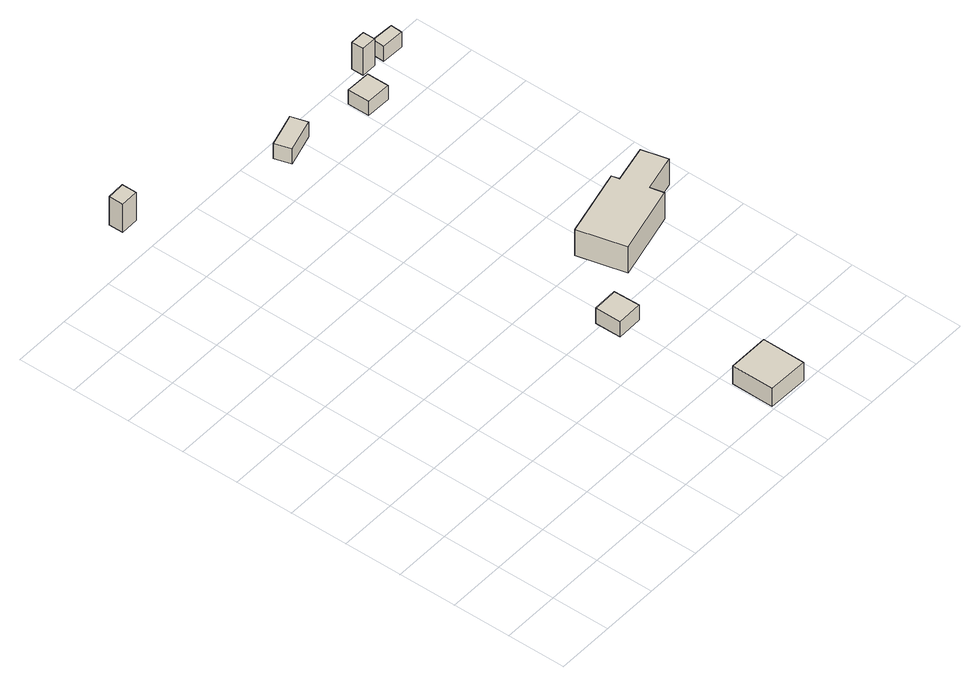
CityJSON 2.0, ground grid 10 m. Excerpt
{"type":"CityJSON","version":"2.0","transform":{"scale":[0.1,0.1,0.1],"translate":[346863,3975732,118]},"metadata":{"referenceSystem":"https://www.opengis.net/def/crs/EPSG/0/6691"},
"CityObjects":{
"building1":{"type":"Building","attributes":{"measuredHeight":5.6},"geometry":[{"type":"Solid","lod":"1","boundaries":[[[[0,1,2,3]],[[2,4,5,3]],[[1,6,4,2]],[[0,7,6,1]],[[3,5,7,0]],[[4,6,7,5]]]]}]},
"building2":{"type":"Building","attributes":{"measuredHeight":3},"geometry":[{"type":"Solid","lod":"1","boundaries":[[[[8,9,10,11]],[[10,12,13,11]],[[9,14,12,10]],[[8,15,14,9]],[[11,13,15,8]],[[12,14,15,13]]]]}]},
"building3":{"type":"Building","attributes":{"measuredHeight":4.4},"geometry":[{"type":"Solid","lod":"1","boundaries":[[[[16,17,18,19]],[[18,20,21,19]],[[17,22,20,18]],[[16,23,22,17]],[[19,21,23,16]],[[20,22,23,21]]]]}]},
"building4":{"type":"Building","attributes":{"measuredHeight":3},"geometry":[{"type":"Solid","lod":"1","boundaries":[[[[24,25,26,27]],[[26,28,29,27]],[[25,30,28,26]],[[24,31,30,25]],[[27,29,31,24]],[[28,30,31,29]]]]}]},
"building5":{"type":"Building","attributes":{"measuredHeight":2.8},"geometry":[{"type":"Solid","lod":"1","boundaries":[[[[32,33,34,35]],[[34,36,37,35]],[[33,38,36,34]],[[32,39,38,33]],[[35,37,39,32]],[[36,38,39,37]]]]}]},
"building6":{"type":"Building","attributes":{"measuredHeight":5.2},"geometry":[{"type":"Solid","lod":"1","boundaries":[[[[40,41,42,43]],[[42,44,45,43]],[[41,46,44,42]],[[40,47,46,41]],[[43,45,47,40]],[[44,46,47,45]]]]}]},
"building7":{"type":"Building","attributes":{"measuredHeight":7.5},"geometry":[{"type":"Solid","lod":"1","boundaries":[[[[48,49,50,51,52,53,54,55]],[[54,56,57,55]],[[53,58,56,54]],[[52,59,58,53]],[[51,60,59,52]],[[50,61,60,51]],[[49,62,61,50]],[[48,63,62,49]],[[55,57,63,48]],[[56,58,59,60,61,62,63,57]]]]}]},
"building8":{"type":"Building","attributes":{"measuredHeight":3},"geometry":[{"type":"Solid","lod":"1","boundaries":[[[[64,65,66,67]],[[66,68,69,67]],[[65,70,68,66]],[[64,71,70,65]],[[67,69,71,64]],[[68,70,71,69]]]]}]}
},
"vertices":[
[32,818,247],[32,793,247],[1,792,247],[1,817,247],[1,792,303],[1,817,303],[32,793,303],[32,818,303],
[347,766,204],[355,738,204],[297,721,204],[289,749,204],[297,721,234],[289,749,234],[355,738,234],[347,766,234],
[574,78,4],[573,4,4],[503,5,4],[504,78,4],[503,5,40],[504,78,40],[573,4,40],[574,78,40],
[505,297,23],[506,252,23],[462,251,23],[462,296,23],[462,251,53],[462,296,53],[506,252,53],[505,297,53],
[495,743,193],[495,705,193],[452,706,193],[452,744,193],[452,706,221],[452,744,221],[495,705,221],[495,743,221],
[526,776,207],[526,755,207],[500,755,207],[500,776,207],[500,755,260],[500,776,260],[526,755,260],[526,776,260],
[674,440,17],[677,427,17],[742,442,17],[753,398,17],[690,382,17],[695,359,17],[576,329,17],[556,411,17],[576,329,69],[556,411,69],[695,359,69],[690,382,69],[753,398,69],[742,442,69],[677,427,69],[674,440,69],
[583,771,204],[582,751,204],[543,752,204],[544,773,204],[543,752,234],[544,773,234],[582,751,234],[583,771,234]
]}
